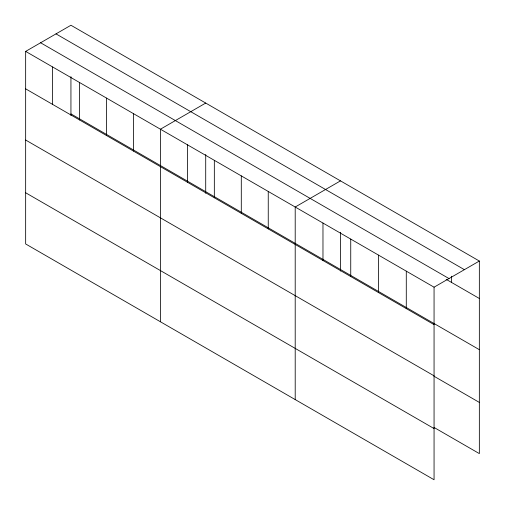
<?xml version="1.0" encoding="UTF-8"?>
<svg xmlns="http://www.w3.org/2000/svg" width="505" height="505" viewBox="0 0 505 505"><rect width="100%" height="100%" fill="white"/><g stroke="black" fill="none" stroke-linecap="round" stroke-linejoin="round"><path stroke-width="0.76" d="M70.94 76.659L70.94 115.437M25.654 51.396L434.06 287.187L434.06 479.75L25.654 243.959L25.654 51.396L70.94 25.25L479.346 261.041L479.346 453.604L433.959 427.4M205.712 103.058L160.426 129.204L160.426 321.773M340.49 180.872L295.204 207.018L295.204 399.581M434.06 287.187L479.346 261.041M55.998 33.879L464.398 269.67M40.602 42.767L449.002 278.558M446.155 279.322L479.346 298.487M70.94 113.884L479.346 349.675M25.654 88.842L434.06 324.633M25.654 140.03L434.06 375.821M433.959 376.212L479.346 402.416M25.654 192.771L434.06 428.562M451.571 276.21L451.571 282.453M406.285 271.153L406.285 308.599M378.516 255.12L378.516 292.565M350.741 239.086L350.741 276.532M340.49 232.281L340.49 271.059M322.973 223.052L322.973 260.498M268.25 191.452L268.25 228.904M241.295 175.891L241.295 213.337M214.335 160.331L214.335 197.777M205.712 154.467L205.712 193.251M187.38 144.771L187.38 182.217M133.471 113.644L133.471 151.09M106.517 98.084L106.517 135.529M79.563 82.517L79.563 119.969M52.608 66.957L52.608 104.409"/></g></svg>
